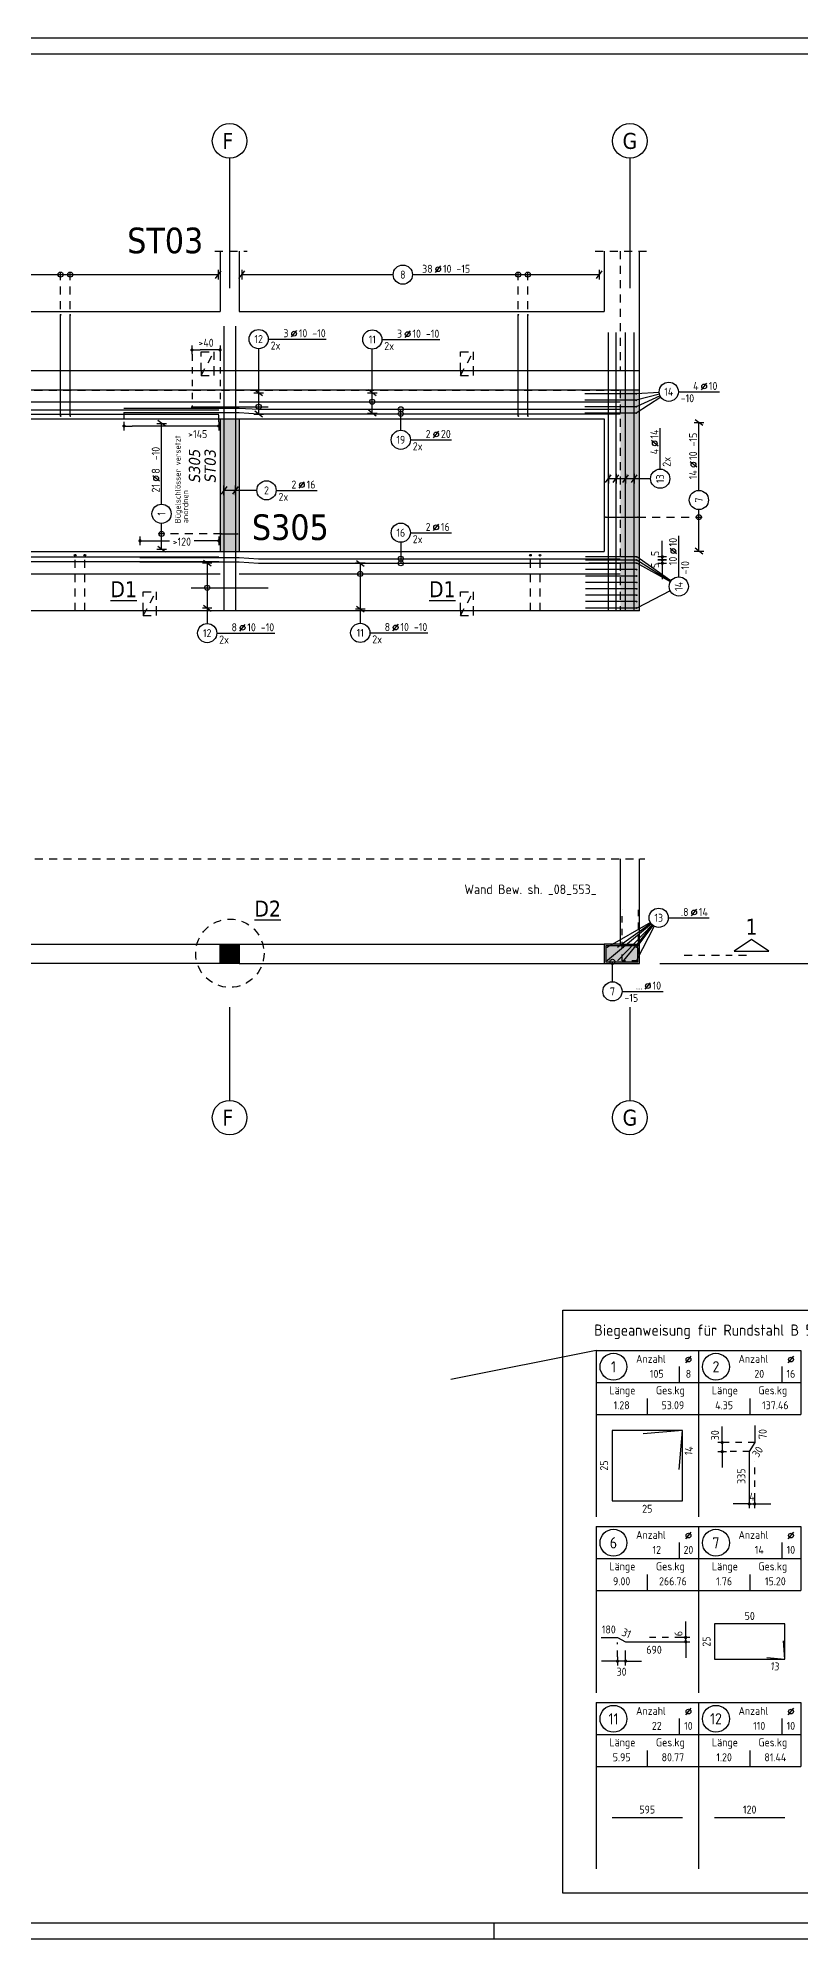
# Model space of a CAD drawing. Extents: x 29.9 to 129.4, y -19 to 13.7.
# Drawn here: x 73.28 to 85.2, y -19.01 to 10.69 of the extents above; entities that cross this region are included whole.
import ezdxf
from ezdxf.enums import TextEntityAlignment as Align

# ---------------------------------------------------------------- set-up
doc = ezdxf.new("R2010")
doc.units = 0
doc.header["$LTSCALE"] = 0.5
for name, pattern in [('AUSGEZOGEN', [1000.01, 1000, 0.01]), ('DOT', [0.175, 0.05, -0.125]), ('HIDDEN', [0.375, 0.25, -0.125]), ('HIDDEN2', [0.187, 0.125, -0.062]), ('HIDDEN4', [0.12, 0.02, -0.1]), ('PUNKT', [0.175, 0.05, -0.125]), ('STRICHPUNKT2', [0.55, 0.25, -0.125, 0.05, -0.125]), ('VERDECKT', [0.375, 0.25, -0.125])]:
    doc.linetypes.add(name, pattern=pattern)
for name, color, linetype in [('1.OG', 7, 'Continuous'), ('ACHSEN', 7, 'Continuous'), ('AFU', 7, 'Continuous'), ('BETON', 7, 'Continuous'), ('Brüstung 1.OG', 7, 'Continuous'), ('DETAIL', 7, 'Continuous'), ('grau_dunkel', 7, 'Continuous'), ('grau_mittel', 7, 'Continuous'), ('HILFE', 7, 'Continuous'), ('MASSE', 7, 'Continuous'), ('OBJEKT', 7, 'Continuous'), ('RAHMEN', 7, 'Continuous'), ('RND', 7, 'Continuous'), ('RND_BILD', 7, 'Continuous'), ('SCHNITTE', 7, 'Continuous'), ('SFP_Achsen', 7, 'Continuous'), ('TEXT', 7, 'Continuous'), ('VERDECKT', 7, 'Continuous'), ('WD', 7, 'Continuous')]:
    doc.layers.add(name, color=color, linetype=linetype)
doc.layers.add('NOPLOT', color=7, linetype='Continuous', plot=False)
doc.styles.add('helv', font='tahoma.ttf')
doc.styles.add('txt', font='isocp.shx')
doc.linetypes.add('AFU_50K', pattern='A,0.15,["/",Standard,S=0.2,R=0,X=-0.01,Y=-0.1],0.07,["/",Standard,S=0.2,R=0,X=-0.01,Y=-0.1],0.15', length=0.37)
doc.linetypes.add('AFU_50L', pattern='A,0.75,["/",Standard,S=0.2,R=0,X=-0.01,Y=-0.1],0.07,["/",Standard,S=0.2,R=0,X=-0.01,Y=-0.1],0.75', length=1.57)
doc.dimstyles.new('DOT_I', dxfattribs={"dimscale": 0.5, "dimtxt": 0.25, "dimasz": 0.25, "dimexe": 0.1, "dimexo": 0.3, "dimgap": 0.1, "dimtad": 1, "dimdec": 3, "dimzin": 3, "dimtxsty": 'txt', "dimblk": 'DOT', "dimblk1": 'DOT', "dimblk2": 'DOT', "dimsah": 1, "dimcen": 0.1, "dimse1": 1, "dimse2": 1, "dimazin": 0, "dimtfac": 1, "dimtdec": 4, "dimtix": 1, "dimtmove": 2, "dimatfit": 3, "dimfxl": 0, "dimtvp": 1, "dimtolj": 1, "dimtzin": 0, "dimarcsym": 0})

# ---------------------------------------------------------------- blocks, each defined once
blk = doc.blocks.new('lei_gre')
at = {"layer": 'RND', "color": 7, "linetype": 'Continuous'}
for p, q in [((-0.09, -0.12), (0.09, 0.12)), ((0, 0.15), (0, -0.15))]:
    blk.add_line(p, q, dxfattribs=at)
blk = doc.blocks.new('RND_LEI')
at = {"layer": 'RND', "color": 7, "linetype": 'Continuous'}
blk.add_line((1.022, 0.066), (1.19, 0.27), dxfattribs=at)
for centre, radius in [((0, 0), 0.3), ((1.106, 0.168), 0.075)]:
    blk.add_circle(centre, radius, dxfattribs=at)
at = {"layer": 'RND', "color": 7, "linetype": 'Continuous', "style": 'txt'}
blk.add_attdef('POSL', text='', height=0.25, dxfattribs=at).set_placement((0, 0), align=Align.MIDDLE)
blk.add_attdef('ANZ', text='', height=0.25, dxfattribs=at).set_placement((0.931, 0.057), align=Align.RIGHT)
for tag, p in [('DUM', (1.253, 0.057)), ('ABSTD', (1.674, 0.057)), ('POSTXT', (0.374, -0.327))]:
    blk.add_attdef(tag, p, '', height=0.25, dxfattribs=at)
blk = doc.blocks.new('SCHN-1')
at = {"layer": 'SCHNITTE', "color": 5, "linetype": 'Continuous'}
blk.add_lwpolyline([(0.54, 0.125), (0, 0.485), (-0.54, 0.125)], close=True, dxfattribs=at)
at = {"layer": 'SCHNITTE', "color": 6, "linetype": 'Continuous', "style": 'helv'}
blk.add_attdef('SCHN-1', text='', height=0.5, dxfattribs=at).set_placement((0, 0.635), align=Align.CENTER)
blk = doc.blocks.new('DOT')
at = {"layer": 'MASSE', "color": 7, "linetype": 'Continuous'}
for p, q in [((0, 0), (-1, 0)), ((0, 0.54), (0, -0.54))]:
    blk.add_line(p, q, dxfattribs=at)
at = {"layer": 'MASSE', "color": 7, "linetype": 'Continuous', "const_width": 0.2}
blk.add_lwpolyline([(-0.1, 0, 1), (0.1, 0, 1)], format="xyb", close=True, dxfattribs=at)
blk = doc.blocks.new('*D21')
at = {"layer": 'DEFPOINTS', "color": 0, "linetype": 'AUSGEZOGEN', "transparency": 16777216}
for p in [(75.688, 5.815), (75.688, 5.815), (76.126, 5.815)]:
    blk.add_point(p, dxfattribs=at)
at = {"layer": 'MASSE', "color": 0, "linetype": 'AUSGEZOGEN', "lineweight": -2, "transparency": 16777216}
blk.add_line((76.001, 5.815), (75.813, 5.815), dxfattribs=at)
at = {"layer": 'MASSE', "color": 0, "linetype": 'AUSGEZOGEN', "lineweight": -2, "transparency": 16777216, "xscale": 0.125, "yscale": 0.125, "zscale": 0.125, "rotation": 180}
blk.add_blockref('DOT', (75.688, 5.815), dxfattribs=at)
at = {"layer": 'MASSE', "color": 0, "linetype": 'AUSGEZOGEN', "lineweight": -2, "transparency": 16777216, "xscale": 0.125, "yscale": 0.125, "zscale": 0.125}
blk.add_blockref('DOT', (76.126, 5.815), dxfattribs=at)
at = {"layer": 'MASSE', "color": 0, "linetype": 'AUSGEZOGEN', "transparency": 16777216, "insert": (75.907, 5.928), "char_height": 0.125, "attachment_point": 5, "style": 'txt'}
blk.add_mtext('\\A1;>40', dxfattribs=at)
blk = doc.blocks.new('*D24')
at = {"layer": 'DEFPOINTS', "color": 0, "linetype": 'AUSGEZOGEN', "transparency": 16777216}
for p in [(83.032, 2.534), (83.032, 2.484), (83.032, 2.484)]:
    blk.add_point(p, dxfattribs=at)
at = {"layer": 'MASSE', "color": 0, "linetype": 'AUSGEZOGEN', "lineweight": -2, "transparency": 16777216}
for p, q in [((83.032, 2.659), (83.032, 2.784)), ((83.032, 2.534), (83.032, 2.484)), ((83.032, 2.359), (83.032, 2.234))]:
    blk.add_line(p, q, dxfattribs=at)
at = {"layer": 'MASSE', "color": 0, "linetype": 'AUSGEZOGEN', "lineweight": -2, "transparency": 16777216, "xscale": 0.125, "yscale": 0.125, "zscale": 0.125}
for p, rotation in [((83.032, 2.534), 270), ((83.032, 2.484), 90)]:
    blk.add_blockref('DOT', p, dxfattribs=dict(at, rotation=rotation))
at = {"layer": 'MASSE', "color": 0, "linetype": 'AUSGEZOGEN', "transparency": 16777216, "insert": (82.92, 2.449), "char_height": 0.125, "attachment_point": 5, "rotation": 90, "style": 'txt'}
blk.add_mtext('\\A1;5', dxfattribs=at)
blk = doc.blocks.new('*D25')
at = {"layer": 'DEFPOINTS', "color": 0, "linetype": 'AUSGEZOGEN', "transparency": 16777216}
for p in [(83.032, 2.584), (83.032, 2.584), (83.032, 2.534)]:
    blk.add_point(p, dxfattribs=at)
at = {"layer": 'MASSE', "color": 0, "linetype": 'AUSGEZOGEN', "lineweight": -2, "transparency": 16777216}
for p, q in [((83.032, 2.709), (83.032, 2.834)), ((83.032, 2.534), (83.032, 2.584)), ((83.032, 2.409), (83.032, 2.284))]:
    blk.add_line(p, q, dxfattribs=at)
at = {"layer": 'MASSE', "color": 0, "linetype": 'AUSGEZOGEN', "lineweight": -2, "transparency": 16777216, "xscale": 0.125, "yscale": 0.125, "zscale": 0.125}
for p, rotation in [((83.032, 2.584), 270), ((83.032, 2.534), 90)]:
    blk.add_blockref('DOT', p, dxfattribs=dict(at, rotation=rotation))
at = {"layer": 'MASSE', "color": 0, "linetype": 'AUSGEZOGEN', "transparency": 16777216, "insert": (82.92, 2.636), "char_height": 0.125, "attachment_point": 5, "rotation": 90, "style": 'txt'}
blk.add_mtext('\\A1;5', dxfattribs=at)
blk = doc.blocks.new('*D26')
at = {"layer": 'DEFPOINTS', "color": 0, "linetype": 'AUSGEZOGEN', "transparency": 16777216}
for p in [(74.626, 4.627), (74.626, 4.627), (76.107, 4.627)]:
    blk.add_point(p, dxfattribs=at)
at = {"layer": 'MASSE', "color": 0, "linetype": 'AUSGEZOGEN', "lineweight": -2, "transparency": 16777216}
blk.add_line((75.982, 4.627), (74.751, 4.627), dxfattribs=at)
at = {"layer": 'MASSE', "color": 0, "linetype": 'AUSGEZOGEN', "lineweight": -2, "transparency": 16777216, "xscale": 0.125, "yscale": 0.125, "zscale": 0.125, "rotation": 180}
blk.add_blockref('DOT', (74.626, 4.627), dxfattribs=at)
at = {"layer": 'MASSE', "color": 0, "linetype": 'AUSGEZOGEN', "lineweight": -2, "transparency": 16777216, "xscale": 0.125, "yscale": 0.125, "zscale": 0.125}
blk.add_blockref('DOT', (76.107, 4.627), dxfattribs=at)
at = {"layer": 'MASSE', "color": 0, "linetype": 'AUSGEZOGEN', "transparency": 16777216, "insert": (75.777, 4.501), "char_height": 0.125, "attachment_point": 5, "style": 'txt'}
blk.add_mtext('\\A1;>145', dxfattribs=at)
blk = doc.blocks.new('A1-57-0')
at = {"layer": 'RAHMEN'}
for p, q in [((137.9, 59.4), (0, 59.4)), ((0, 0), (137.9, 0))]:
    blk.add_line(p, q, dxfattribs=at)
at = {"layer": 'RAHMEN', "color": 5}
for p, q in [((137.4, 58.9), (2, 58.9)), ((2, 0.5), (137.4, 0.5))]:
    blk.add_line(p, q, dxfattribs=at)
at = {"layer": 'RAHMEN', "color": 7}
blk.add_line((80.9, 0), (80.9, 0.5), dxfattribs=at)
blk = doc.blocks.new('*D54')
at = {"layer": 'DEFPOINTS', "color": 0, "linetype": 'AUSGEZOGEN', "transparency": 16777216}
for p in [(83.397, -14.301), (83.397, -14.301), (83.397, -14.367)]:
    blk.add_point(p, dxfattribs=at)
at = {"layer": 'RND_BILD', "color": 0, "linetype": 'AUSGEZOGEN', "lineweight": -2, "transparency": 16777216}
for p, q in [((83.397, -14.176), (83.397, -14.051)), ((83.397, -14.367), (83.397, -14.301)), ((83.397, -14.492), (83.397, -14.617))]:
    blk.add_line(p, q, dxfattribs=at)
at = {"layer": 'RND_BILD', "color": 0, "linetype": 'AUSGEZOGEN', "lineweight": -2, "transparency": 16777216, "xscale": 0.125, "yscale": 0.125, "zscale": 0.125}
for p, rotation in [((83.397, -14.301), 270), ((83.397, -14.367), 90)]:
    blk.add_blockref('DOT', p, dxfattribs=dict(at, rotation=rotation))
at = {"layer": 'RND_BILD', "color": 0, "linetype": 'AUSGEZOGEN', "transparency": 16777216, "insert": (83.285, -14.24), "char_height": 0.125, "attachment_point": 5, "rotation": 90, "style": 'txt'}
blk.add_mtext('\\A1;6', dxfattribs=at)
blk = doc.blocks.new('*D55')
at = {"layer": 'DEFPOINTS', "color": 0, "linetype": 'AUSGEZOGEN', "transparency": 16777216}
for p in [(82.332, -14.67), (82.332, -14.67), (82.459, -14.67)]:
    blk.add_point(p, dxfattribs=at)
at = {"layer": 'MASSE', "color": 0, "linetype": 'AUSGEZOGEN', "lineweight": -2, "transparency": 16777216}
for p, q in [((82.207, -14.67), (82.082, -14.67)), ((82.459, -14.67), (82.332, -14.67)), ((82.584, -14.67), (82.709, -14.67))]:
    blk.add_line(p, q, dxfattribs=at)
at = {"layer": 'MASSE', "color": 0, "linetype": 'AUSGEZOGEN', "lineweight": -2, "transparency": 16777216, "xscale": 0.125, "yscale": 0.125, "zscale": 0.125}
blk.add_blockref('DOT', (82.332, -14.67), dxfattribs=at)
at = {"layer": 'MASSE', "color": 0, "linetype": 'AUSGEZOGEN', "lineweight": -2, "transparency": 16777216, "xscale": 0.125, "yscale": 0.125, "zscale": 0.125, "rotation": 180}
blk.add_blockref('DOT', (82.459, -14.67), dxfattribs=at)
at = {"layer": 'MASSE', "color": 0, "linetype": 'AUSGEZOGEN', "transparency": 16777216, "insert": (82.396, -14.835), "char_height": 0.125, "attachment_point": 5, "style": 'txt'}
blk.add_mtext('\\A1;30', dxfattribs=at)
blk = doc.blocks.new('*D58')
at = {"layer": 'DEFPOINTS', "color": 0, "linetype": 'AUSGEZOGEN', "transparency": 16777216}
for p in [(84.39, -12.214), (84.475, -12.214), (84.475, -12.214)]:
    blk.add_point(p, dxfattribs=at)
at = {"layer": 'RND_BILD', "color": 0, "linetype": 'AUSGEZOGEN', "lineweight": -2, "transparency": 16777216}
for p, q in [((84.265, -12.214), (84.14, -12.214)), ((84.39, -12.214), (84.475, -12.214)), ((84.6, -12.214), (84.725, -12.214))]:
    blk.add_line(p, q, dxfattribs=at)
at = {"layer": 'RND_BILD', "color": 0, "linetype": 'AUSGEZOGEN', "lineweight": -2, "transparency": 16777216, "xscale": 0.125, "yscale": 0.125, "zscale": 0.125}
blk.add_blockref('DOT', (84.39, -12.214), dxfattribs=at)
at = {"layer": 'RND_BILD', "color": 0, "linetype": 'AUSGEZOGEN', "lineweight": -2, "transparency": 16777216, "xscale": 0.125, "yscale": 0.125, "zscale": 0.125, "rotation": 180}
blk.add_blockref('DOT', (84.475, -12.214), dxfattribs=at)
at = {"layer": 'RND_BILD', "color": 0, "linetype": 'AUSGEZOGEN', "transparency": 16777216, "insert": (84.433, -12.102), "char_height": 0.125, "attachment_point": 5, "style": 'txt'}
blk.add_mtext('\\A1;4', dxfattribs=at)
blk = doc.blocks.new('*D59')
at = {"layer": 'DEFPOINTS', "color": 0, "linetype": 'AUSGEZOGEN', "transparency": 16777216}
for p in [(83.967, -11.254), (83.967, -11.397), (83.967, -11.397)]:
    blk.add_point(p, dxfattribs=at)
at = {"layer": 'MASSE', "color": 0, "linetype": 'AUSGEZOGEN', "lineweight": -2, "transparency": 16777216}
for p, q in [((83.967, -11.129), (83.967, -11.004)), ((83.967, -11.254), (83.967, -11.397)), ((83.967, -11.522), (83.967, -11.647))]:
    blk.add_line(p, q, dxfattribs=at)
at = {"layer": 'MASSE', "color": 0, "linetype": 'AUSGEZOGEN', "lineweight": -2, "transparency": 16777216, "xscale": 0.125, "yscale": 0.125, "zscale": 0.125}
for p, rotation in [((83.967, -11.254), 270), ((83.967, -11.397), 90)]:
    blk.add_blockref('DOT', p, dxfattribs=dict(at, rotation=rotation))
at = {"layer": 'MASSE', "color": 0, "linetype": 'AUSGEZOGEN', "transparency": 16777216, "insert": (83.854, -11.141), "char_height": 0.125, "attachment_point": 5, "rotation": 90, "style": 'txt'}
blk.add_mtext('\\A1;30', dxfattribs=at)
blk = doc.blocks.new('RND_LIS2')
at = {"layer": 'RND', "color": 3, "linetype": 'Continuous'}
for p, q in [((0, 0), (0, -5.2)), ((0, 0), (3.2, 0)), ((3.2, 0), (3.2, -2)), ((2.6, -0.503), (2.6, -1)), ((0, -1), (3.2, -1)), ((1.6, -1.503), (1.6, -2)), ((0, -2), (3.2, -2))]:
    blk.add_line(p, q, dxfattribs=at)
at = {"layer": 'RND', "color": 7, "linetype": 'Continuous'}
blk.add_line((2.805, -0.39), (2.973, -0.186), dxfattribs=at)
at = {"layer": 'RND', "color": 1, "linetype": 'Continuous'}
blk.add_circle((0.545, -0.513), 0.42, dxfattribs=at)
at = {"layer": 'RND', "color": 7, "linetype": 'Continuous'}
blk.add_circle((2.889, -0.288), 0.075, dxfattribs=at)
at = {"layer": 'RND', "color": 7, "linetype": 'Continuous', "style": 'txt'}
for s, p in [('Anzahl', (1.249, -0.391)), ('Länge', (0.42, -1.373)), ('Ges.kg', (1.872, -1.373))]:
    blk.add_text(s, height=0.25, dxfattribs=at).set_placement(p)
at = {"layer": 'RND', "color": 1, "linetype": 'Continuous', "style": 'txt'}
blk.add_attdef('POS1', text='', height=0.35, dxfattribs=at).set_placement((0.545, -0.513), align=Align.MIDDLE)
at = {"layer": 'RND', "color": 7, "linetype": 'Continuous', "style": 'txt'}
for tag, p in [('STK1', (1.897, -0.859)), ('DS1', (2.885, -0.859)), ('LANG1', (0.8, -1.841)), ('GEW', (2.4, -1.841))]:
    blk.add_attdef(tag, text='', height=0.25, dxfattribs=at).set_placement(p, align=Align.CENTER)
blk = doc.blocks.new('*D97')
at = {"layer": 'DEFPOINTS', "color": 0, "linetype": 'AUSGEZOGEN', "transparency": 16777216}
for p in [(74.876, 2.833), (74.876, 2.833), (76.107, 2.833)]:
    blk.add_point(p, dxfattribs=at)
at = {"layer": 'MASSE', "color": 0, "linetype": 'AUSGEZOGEN', "lineweight": -2, "transparency": 16777216}
for p, q in [((75.001, 2.833), (75.335, 2.833)), ((75.982, 2.833), (75.723, 2.833))]:
    blk.add_line(p, q, dxfattribs=at)
at = {"layer": 'MASSE', "color": 0, "linetype": 'AUSGEZOGEN', "lineweight": -2, "transparency": 16777216, "xscale": 0.125, "yscale": 0.125, "zscale": 0.125, "rotation": 180}
blk.add_blockref('DOT', (74.876, 2.833), dxfattribs=at)
at = {"layer": 'MASSE', "color": 0, "linetype": 'AUSGEZOGEN', "lineweight": -2, "transparency": 16777216, "xscale": 0.125, "yscale": 0.125, "zscale": 0.125}
blk.add_blockref('DOT', (76.107, 2.833), dxfattribs=at)
at = {"layer": 'MASSE', "color": 0, "linetype": 'AUSGEZOGEN', "transparency": 16777216, "insert": (75.529, 2.82), "char_height": 0.125, "attachment_point": 5, "style": 'txt'}
blk.add_mtext('\\A1;>120', dxfattribs=at)

msp = doc.modelspace()

# ---------------------------------------------------------------- hatches: boundary and pattern name
at = {"layer": 'grau_dunkel'}
h = msp.add_hatch(color=21, dxfattribs=at)
h.paths.add_polyline_path([(76.1257, 2.6682), (76.4257, 2.6682), (76.4257, 4.7382), (76.1257, 4.7382)])
h.paths.add_polyline_path([(68.6257, 2.6682), (68.9257, 2.6682), (68.9257, 4.7382), (68.6257, 4.7382)])
h.paths.add_polyline_path([(61.4257, 4.7382), (61.1257, 4.7382), (61.1257, 2.6682), (61.4257, 2.6682)])
h.paths.add_polyline_path([(53.9257, 4.7382), (53.6257, 4.7382), (53.6257, 2.6682), (53.9257, 2.6682)])
h.paths.add_polyline_path([(47.6757, 4.7382), (47.3757, 4.7382), (47.3757, 2.6682), (47.6757, 2.6682)])
at = {"layer": 'grau_mittel'}
for points in [[(82.6757, 5.1882), (82.3757, 5.1882), (82.3757, 1.7382), (82.6757, 1.7382)], [(76.4257, -3.4699), (76.1257, -3.4699), (76.1257, -3.7699), (76.4257, -3.7699)], [(82.6757, -3.7699), (82.6757, -3.4699), (82.3757, -3.4699), (82.3757, -3.4699), (82.1257, -3.4699), (82.1257, -3.7699)]]:
    msp.add_hatch(color=61, dxfattribs=at).paths.add_polyline_path(points)

# ---------------------------------------------------------------- linework, layer by layer
at = {"layer": '1.OG', "color": 7, "linetype": 'PUNKT', "lineweight": -2}
for p, q in [((82.3757, -2.135), (82.3757, -3.4699)), ((82.6757, -3.7699), (82.6757, -2.135)), ((82.1257, -3.4699), (82.1257, -3.7699)), ((82.3757, -3.4699), (82.1257, -3.4699)), ((82.1257, -3.7699), (82.6757, -3.7699))]:
    msp.add_line(p, q, dxfattribs=at)
msp.add_lwpolyline([(76.1257, -3.4699), (76.4257, -3.4699), (76.4257, -3.7699), (76.1257, -3.7699)], close=True, dxfattribs=at)
at = {"layer": 'ACHSEN', "color": 140, "linetype": 'AUSGEZOGEN'}
for p, q in [((76.2757, 8.8107), (76.2757, 6.7833)), ((82.5257, 8.8107), (82.5257, 6.7833)), ((82.9926, -3.7699), (85.4257, -3.7699)), ((76.2757, -4.4526), (76.2757, -5.9084)), ((82.5257, -4.4526), (82.5257, -5.9084))]:
    msp.add_line(p, q, dxfattribs=at)
at = {"layer": 'AFU', "color": 8, "linetype": 'AFU_50L'}
for p, q in [((82.6757, 5.4882), (43.7007, 5.4882)), ((82.6757, 5.1882), (43.7007, 5.1882)), ((82.6757, 1.7382), (43.7007, 1.7382))]:
    msp.add_line(p, q, dxfattribs=at)
at = {"layer": 'AFU', "color": 8, "linetype": 'AFU_50K'}
for p, q in [((76.1257, 4.7382), (76.4257, 4.7382)), ((76.1257, 2.6682), (76.4257, 2.6682))]:
    msp.add_line(p, q, dxfattribs=at)
at = {"layer": 'BETON', "color": 6, "linetype": 'AUSGEZOGEN'}
for p, q in [((76.1257, 7.3565), (76.1257, 6.4182)), ((76.4257, 7.3565), (76.4257, 6.4182)), ((82.1257, 7.3565), (82.1257, 6.4182)), ((82.6757, 1.7382), (82.6757, 7.3565)), ((68.9257, 6.4182), (76.1257, 6.4182)), ((76.4257, 6.4182), (82.1257, 6.4182)), ((68.9257, 4.7382), (76.1257, 4.7382)), ((76.1257, 4.7382), (76.1257, 2.6682)), ((76.4257, 4.7382), (82.1257, 4.7382)), ((76.4257, 4.7382), (76.4257, 2.6682)), ((82.1257, 4.7382), (82.1257, 2.6682)), ((68.9257, 2.6682), (76.1257, 2.6682)), ((76.4257, 2.6682), (82.1257, 2.6682))]:
    msp.add_line(p, q, dxfattribs=at)
at = {"layer": 'BETON', "color": 6, "linetype": 'AUSGEZOGEN', "lineweight": -2}
for p, q in [((82.3757, -2.135), (82.3757, -3.4699)), ((82.6757, -3.7699), (82.6757, -2.135)), ((82.3757, -3.4699), (82.1257, -3.4699)), ((82.1257, -3.4699), (82.1257, -3.7699)), ((82.1257, -3.7699), (82.6757, -3.7699))]:
    msp.add_line(p, q, dxfattribs=at)
msp.add_lwpolyline([(76.1257, -3.4699), (76.4257, -3.4699), (76.4257, -3.7699), (76.1257, -3.7699)], close=True, dxfattribs=at)
at = {"layer": 'Brüstung 1.OG', "color": 102, "linetype": 'DOT'}
for p, q in [((68.9257, -3.4699), (76.1257, -3.4699)), ((76.4257, -3.4699), (82.1257, -3.4699)), ((76.1257, -3.7699), (68.9257, -3.7699)), ((76.4257, -3.7699), (82.1257, -3.7699))]:
    msp.add_line(p, q, dxfattribs=at)
at = {"layer": 'DETAIL', "color": 102, "linetype": 'VERDECKT'}
msp.add_circle((76.2791, -3.6107), 0.5334, dxfattribs=at)
at = {"layer": 'HILFE', "color": 102, "linetype": 'HIDDEN'}
for p, q in [((76.0469, 7.3565), (76.5469, 7.3565)), ((81.9851, 7.3565), (82.7969, 7.3565)), ((43.5331, -2.135), (82.7595, -2.135))]:
    msp.add_line(p, q, dxfattribs=at)
at = {"layer": 'MASSE', "color": 7, "linetype": 'HIDDEN4'}
for p, q in [((75.6882, 5.7479), (75.6882, 4.9288)), ((76.1257, 5.7479), (76.1257, 5.0057)), ((74.6257, 4.8378), (74.6257, 4.6948)), ((76.1073, 4.6948), (76.1073, 4.8118))]:
    msp.add_line(p, q, dxfattribs=at)
at = {"layer": 'NOPLOT', "color": 191, "linetype": 'AUSGEZOGEN'}
for p, q in [((82.3757, -3.4699), (82.6757, -3.4699)), ((81.9973, -9.8142), (79.7295, -10.2677))]:
    msp.add_line(p, q, dxfattribs=at)
at = {"layer": 'OBJEKT', "color": 7, "linetype": 'AUSGEZOGEN'}
for p, q in [((68.9257, -3.4699), (76.1257, -3.4699)), ((76.4257, -3.4699), (82.1257, -3.4699)), ((76.1257, -3.7699), (68.9257, -3.7699)), ((76.4257, -3.7699), (82.1257, -3.7699))]:
    msp.add_line(p, q, dxfattribs=at)
at = {"layer": 'RND', "color": 7, "linetype": 'AUSGEZOGEN'}
for p, q in [((71.9509, 6.9925), (76.0979, 6.9925)), ((76.4653, 6.9925), (78.8303, 6.9925)), ((79.1303, 6.9925), (82.0484, 6.9925)), ((76.879, 5.9853), (77.7852, 5.9853)), ((78.6532, 5.9788), (79.5595, 5.9788)), ((76.729, 5.1437), (76.729, 5.8353)), ((78.5032, 5.1449), (78.5032, 5.8288)), ((76.729, 4.8125), (76.729, 5.1437)), ((78.5032, 4.8278), (78.5032, 5.1449)), ((83.2829, 5.162), (83.9229, 5.162)), ((75.2124, 3.4059), (75.2124, 4.668)), ((82.9985, 3.9539), (82.9985, 4.5939)), ((83.6038, 3.6208), (83.6038, 4.6801)), ((79.0987, 4.4119), (79.7387, 4.4119)), ((77.0013, 3.6218), (77.6413, 3.6218)), ((83.6038, 2.6715), (83.6038, 3.3208)), ((75.2124, 2.7021), (75.2124, 3.1059)), ((79.0982, 2.96), (79.7382, 2.96)), ((83.2891, 2.2706), (83.2891, 2.9106)), ((75.925, 2.4856), (75.925, 1.7813)), ((78.3155, 2.4827), (78.3155, 1.7667)), ((75.925, 1.7813), (75.925, 1.5414)), ((78.3155, 1.7667), (78.3155, 1.5454)), ((76.075, 1.3914), (76.9813, 1.3914)), ((78.4655, 1.3954), (79.3717, 1.3954)), ((83.1261, -3.0561), (83.7661, -3.0561)), ((82.4039, -4.2061), (83.0439, -4.2061))]:
    msp.add_line(p, q, dxfattribs=at)
at = {"layer": 'RND', "color": 102, "linetype": 'VERDECKT'}
for p, q in [((73.6364, 6.0045), (73.6364, 7.0425)), ((73.7864, 6.0045), (73.7864, 7.0425)), ((80.7833, 6.0045), (80.7833, 7.0425)), ((80.9333, 6.0045), (80.9333, 7.0425)), ((82.6494, 3.2031), (83.6538, 3.2031)), ((76.1507, 2.9408), (75.1624, 2.9408))]:
    msp.add_line(p, q, dxfattribs=at)
at = {"layer": 'RND', "color": 102, "linetype": 'AUSGEZOGEN'}
for p, q in [((82.9832, 5.1522), (82.6241, 5.1289)), ((82.9878, 5.124), (82.6241, 5.0289)), ((82.9965, 5.0995), (82.6241, 4.9289)), ((83.0074, 5.0798), (82.6241, 4.8289)), ((78.9487, 4.5619), (78.9487, 4.8878)), ((76.7013, 3.6218), (76.1857, 3.6218)), ((82.8485, 3.8039), (82.1906, 3.8039)), ((78.9482, 2.81), (78.9482, 2.4834)), ((83.1665, 2.207), (82.6324, 2.5835)), ((83.1621, 2.2004), (82.6324, 2.5335)), ((83.1578, 2.1931), (82.6324, 2.4835)), ((83.1557, 2.0521), (82.6324, 1.7835)), ((82.8461, -3.1308), (82.1739, -3.5172)), ((82.8608, -3.1519), (82.1739, -3.7226)), ((82.8546, -3.144), (82.3385, -3.5172)), ((82.8724, -3.1645), (82.3385, -3.7226)), ((82.8612, -3.1525), (82.4261, -3.5172)), ((82.8807, -3.1718), (82.4261, -3.7226)), ((82.8858, -3.1758), (82.6281, -3.5172)), ((82.9067, -3.1891), (82.6281, -3.7226)), ((82.2539, -4.0561), (82.2539, -3.7449))]:
    msp.add_line(p, q, dxfattribs=at)
at = {"layer": 'RND', "color": 7, "linetype": 'AUSGEZOGEN'}
for points, const_width in [([(73.6294, 6.3638, 1), (73.6434, 6.3638, 1)], 0.014), ([(73.7794, 6.3638, 1), (73.7934, 6.3638, 1)], 0.014), ([(80.7763, 6.3638, 1), (80.7903, 6.3638, 1)], 0.014), ([(80.9263, 6.3638, 1), (80.9403, 6.3638, 1)], 0.014), ([(82.6311, 5.1289, -1), (82.6171, 5.1289, -1)], 0.014), ([(73.6294, 4.7838, 1), (73.6434, 4.7838, 1)], 0.014), ([(73.7794, 4.7838, 1), (73.7934, 4.7838, 1)], 0.014), ([(80.7763, 4.7838, 1), (80.7903, 4.7838, 1)], 0.014), ([(80.9263, 4.7838, 1), (80.9403, 4.7838, 1)], 0.014), ([(82.6311, 5.0289, -1), (82.6171, 5.0289, -1)], 0.014), ([(82.6311, 4.9289, -1), (82.6171, 4.9289, -1)], 0.014), ([(82.6311, 4.8289, -1), (82.6171, 4.8289, -1)], 0.014), ([(82.1424, 3.2031, 1), (82.1564, 3.2031, 1)], 0.014), ([(82.6424, 3.2031, 1), (82.6564, 3.2031, 1)], 0.014), ([(76.1444, 2.9408, 1), (76.1569, 2.9408, 1)], 0.0125), ([(76.3944, 2.9408, 1), (76.4069, 2.9408, 1)], 0.0125), ([(82.6394, 2.5835, -1), (82.6254, 2.5835, -1)], 0.014), ([(82.6394, 2.5335, -1), (82.6254, 2.5335, -1)], 0.014), ([(82.6394, 2.4835, -1), (82.6254, 2.4835, -1)], 0.014), ([(82.6394, 2.3835, -1), (82.6254, 2.3835, -1)], 0.014), ([(82.6394, 2.2835, -1), (82.6254, 2.2835, -1)], 0.014), ([(82.6394, 2.1835, -1), (82.6254, 2.1835, -1)], 0.014), ([(82.6394, 2.0835, -1), (82.6254, 2.0835, -1)], 0.014), ([(82.6394, 1.9835, -1), (82.6254, 1.9835, -1)], 0.014), ([(82.6394, 1.8835, -1), (82.6254, 1.8835, -1)], 0.014), ([(82.6394, 1.7835, -1), (82.6254, 1.7835, -1)], 0.014), ([(76.1745, -3.5209, 1), (76.1885, -3.5209, 1)], 0.014), ([(76.3629, -3.5209, 1), (76.3769, -3.5209, 1)], 0.014), ([(82.1689, -3.5172, 1), (82.1789, -3.5172, 1)], 0.01), ([(82.3335, -3.5172, 1), (82.3435, -3.5172, 1)], 0.01), ([(82.4211, -3.5172, 1), (82.4311, -3.5172, 1)], 0.01), ([(82.6231, -3.5172, 1), (82.6331, -3.5172, 1)], 0.01), ([(76.1745, -3.7189, 1), (76.1885, -3.7189, 1)], 0.014), ([(76.3629, -3.7189, 1), (76.3769, -3.7189, 1)], 0.014), ([(82.1689, -3.7226, -1), (82.1789, -3.7226, -1)], 0.01), ([(82.3335, -3.7226, -1), (82.3435, -3.7226, -1)], 0.01), ([(82.4211, -3.7226, -1), (82.4311, -3.7226, -1)], 0.01), ([(82.6231, -3.7226, -1), (82.6331, -3.7226, -1)], 0.01)]:
    msp.add_lwpolyline(points, format="xyb", close=True, dxfattribs=dict(at, const_width=const_width))
at = {"layer": 'RND', "color": 1, "linetype": 'AUSGEZOGEN'}
for points in [[(73.6364, 4.7838), (73.6364, 6.3638)], [(73.7864, 4.7838), (73.7864, 6.3638)], [(80.7833, 4.7838), (80.7833, 6.3638)], [(80.9333, 4.7838), (80.9333, 6.3638)], [(76.1857, 6.1882), (76.1857, 1.7382)], [(76.3657, 6.1882), (76.3657, 1.7382)], [(82.1906, 1.7382), (82.1906, 6.0882)], [(82.31, 1.7382), (82.31, 6.0882)], [(82.4582, 1.7382), (82.4582, 6.0882)], [(82.594, 1.7382), (82.594, 6.0882)], [(82.6241, 5.1289), (81.8241, 5.1289)], [(67.1073, 4.9018), (68.9073, 4.9018), (69.2073, 4.8818), (76.1073, 4.8818)], [(67.1073, 4.8318), (68.9073, 4.8318), (69.2073, 4.8118), (76.1073, 4.8118)], [(68.9257, 5.0057), (76.1257, 5.0057)], [(74.6257, 4.9078), (76.4257, 4.9078), (76.7257, 4.8878), (82.3757, 4.8878)], [(74.6257, 4.8378), (76.4257, 4.8378), (76.7257, 4.8178), (82.3757, 4.8178)], [(75.6757, 4.9288), (76.8757, 4.9288)], [(76.4257, 5.0057), (82.3757, 5.0057)], [(82.6241, 5.0289), (81.8241, 5.0289)], [(82.6241, 4.9289), (81.8241, 4.9289)], [(82.6241, 4.8289), (81.8241, 4.8289)], [(82.1494, 3.2031), (82.6494, 3.2031)], [(76.1507, 2.9408), (76.4007, 2.9408)], [(67.3573, 2.6012), (68.9073, 2.6012), (69.2073, 2.5812), (76.1073, 2.5812)], [(67.3573, 2.5312), (68.9073, 2.5312), (69.2073, 2.5112), (76.1073, 2.5112)], [(74.8757, 2.5734), (76.4257, 2.5734), (76.7257, 2.5534), (82.3757, 2.5534)], [(74.8757, 2.5034), (76.4257, 2.5034), (76.7257, 2.4834), (82.3757, 2.4834)], [(82.6324, 2.5835), (81.8324, 2.5835)], [(82.6324, 2.5335), (81.8324, 2.5335)], [(82.6324, 2.3835), (81.8324, 2.3835)], [(82.6324, 2.4835), (81.8824, 2.4835)], [(68.9257, 2.316), (76.1257, 2.316)], [(75.6757, 2.0998), (76.8757, 2.0998)], [(76.4257, 2.316), (82.3757, 2.316)], [(82.6324, 2.2835), (81.8324, 2.2835)], [(82.6324, 2.1835), (81.8324, 2.1835)], [(82.6324, 2.0835), (81.8324, 2.0835)], [(82.6324, 1.9835), (81.8324, 1.9835)], [(82.6324, 1.8835), (81.8324, 1.8835)], [(82.6324, 1.7835), (81.8324, 1.7835)]]:
    msp.add_lwpolyline(points, dxfattribs=at)
at = {"layer": 'RND', "color": 1, "linetype": 'HIDDEN'}
for points in [[(73.8636, 1.7382), (73.8636, 2.6082)], [(74.0136, 1.7382), (74.0136, 2.6082)], [(80.9723, 1.7382), (80.9723, 2.6082)], [(81.1223, 1.7382), (81.1223, 2.6082)]]:
    msp.add_lwpolyline(points, dxfattribs=at)
at = {"layer": 'RND', "color": 1, "linetype": 'HIDDEN2'}
msp.add_lwpolyline([(82.6554, -2.9299), (82.6554, -3.7299), (82.4054, -3.7299), (82.4054, -2.9299)], dxfattribs=at)
at = {"layer": 'RND', "color": 1, "linetype": 'AUSGEZOGEN', "lineweight": -2}
msp.add_lwpolyline([(76.1707, -3.4949), (76.3807, -3.4949, -0.4142136), (76.4007, -3.5149), (76.4007, -3.7249, -0.4142136), (76.3807, -3.7449), (76.1707, -3.7449, -0.4142136), (76.1507, -3.7249), (76.1507, -3.5149, -0.4142136)], format="xyb", close=True, dxfattribs=at)
at = {"layer": 'RND', "color": 1, "linetype": 'AUSGEZOGEN'}
msp.add_lwpolyline([(82.1507, -3.7449), (82.6507, -3.7449), (82.6507, -3.4949), (82.1507, -3.4949)], close=True, dxfattribs=at)
at = {"layer": 'RND', "color": 7, "linetype": 'AUSGEZOGEN'}
for centre, radius in [((73.6364, 6.9925), 0.04), ((73.7864, 6.9925), 0.04), ((80.7833, 6.9925), 0.04), ((80.9333, 6.9925), 0.04), ((76.729, 4.9288), 0.04), ((78.5032, 5.0057), 0.04), ((78.9487, 4.8878), 0.04), ((78.9487, 4.8178), 0.04), ((75.2124, 2.9408), 0.04), ((83.6038, 3.2031), 0.04), ((73.8636, 2.6082), 0.014), ((74.0136, 2.6082), 0.014), ((78.9482, 2.5534), 0.04), ((78.9482, 2.4834), 0.04), ((80.9723, 2.6082), 0.014), ((81.1223, 2.6082), 0.014), ((75.925, 2.0998), 0.04), ((78.3155, 2.316), 0.04), ((82.2539, -3.7449), 0.04)]:
    msp.add_circle(centre, radius, dxfattribs=at)
at = {"layer": 'RND_BILD', "color": 7, "linetype": 'HIDDEN4'}
for p, q in [((84.4747, -11.2538), (84.0343, -11.2538)), ((84.3905, -11.3965), (84.0343, -11.3965)), ((84.4747, -12.1467), (84.4747, -11.5433)), ((82.3323, -14.6029), (82.3323, -14.3773)), ((82.4595, -14.6029), (82.4595, -14.4282)), ((83.3298, -14.3005), (82.7366, -14.3005))]:
    msp.add_line(p, q, dxfattribs=at)
at = {"layer": 'RND_BILD', "color": 1, "linetype": 'AUSGEZOGEN'}
for points in [[(83.2936, -11.6779), (83.3473, -11.0642), (82.2473, -11.0642), (82.2473, -12.1642), (83.3473, -12.1642), (83.3473, -11.0642), (82.7337, -11.1179)], [(84.4747, -10.9903), (84.4747, -11.2538), (84.3905, -11.3965), (84.3905, -12.1642)], [(84.6624, -14.6143), (84.9473, -14.6392), (84.9473, -14.0892), (83.8473, -14.0892), (83.8473, -14.6392), (84.9473, -14.6392), (84.9224, -14.3543)], [(82.0777, -14.3005), (82.3323, -14.3005), (82.4595, -14.3674), (83.3473, -14.3674)], [(82.2473, -17.1142), (83.3473, -17.1142)], [(83.8473, -17.1142), (84.9473, -17.1142)]]:
    msp.add_lwpolyline(points, dxfattribs=at)
at = {"layer": 'SCHNITTE', "color": 5, "linetype": 'STRICHPUNKT2'}
msp.add_line((83.3727, -3.6399), (84.4254, -3.6399), dxfattribs=at)
at = {"layer": 'SFP_Achsen', "color": 7, "linetype": 'AUSGEZOGEN'}
for centre in [(76.2757, 9.0812), (82.5257, 9.0812), (76.2757, -6.1789), (82.5257, -6.1789)]:
    msp.add_circle(centre, 0.2705, dxfattribs=at)
at = {"layer": 'TEXT', "color": 1, "linetype": 'AUSGEZOGEN'}
msp.add_lwpolyline([(81.4789, -9.1842), (98.7834, -9.1842), (98.7834, -18.2958), (81.4789, -18.2958)], close=True, dxfattribs=at)
at = {"layer": 'VERDECKT', "color": 7, "linetype": 'HIDDEN'}
for p, q in [((82.3757, 7.3565), (82.3757, 5.4882)), ((82.3757, 5.4882), (43.9757, 5.4882)), ((43.9757, 5.1882), (82.3757, 5.1882)), ((82.3757, 5.1882), (82.3757, 1.7382))]:
    msp.add_line(p, q, dxfattribs=at)
at = {"layer": 'WD', "color": 7, "linetype": 'HIDDEN'}
for p, q in [((75.8307, 5.4882), (75.8307, 5.7882)), ((75.8307, 5.7882), (76.0307, 5.7882)), ((75.8307, 5.4182), (76.0307, 5.7882)), ((76.0307, 5.7882), (76.0307, 5.4882)), ((79.8807, 5.4882), (79.8807, 5.7882)), ((79.8807, 5.7882), (80.0807, 5.7882)), ((79.8807, 5.4182), (80.0807, 5.7882)), ((80.0807, 5.7882), (80.0807, 5.4882)), ((75.8307, 5.4882), (75.8307, 5.4182)), ((75.8307, 5.4182), (76.0307, 5.4182)), ((76.0307, 5.4882), (76.0307, 5.4182)), ((79.8807, 5.4882), (79.8807, 5.4182)), ((79.8807, 5.4182), (80.0807, 5.4182)), ((80.0807, 5.4882), (80.0807, 5.4182)), ((74.9257, 1.7382), (74.9257, 2.0382)), ((74.9257, 2.0382), (75.1257, 2.0382)), ((74.9257, 1.6682), (75.1257, 2.0382)), ((75.1257, 2.0382), (75.1257, 1.7382)), ((79.8807, 1.7382), (79.8807, 2.0382)), ((79.8807, 2.0382), (80.0807, 2.0382)), ((79.8807, 1.6682), (80.0807, 2.0382)), ((80.0807, 2.0382), (80.0807, 1.7382)), ((74.9257, 1.7382), (74.9257, 1.6682)), ((74.9257, 1.6682), (75.1257, 1.6682)), ((75.1257, 1.7382), (75.1257, 1.6682)), ((79.8807, 1.7382), (79.8807, 1.6682)), ((79.8807, 1.6682), (80.0807, 1.6682)), ((80.0807, 1.7382), (80.0807, 1.6682))]:
    msp.add_line(p, q, dxfattribs=at)

# ---------------------------------------------------------------- block references
at = {"layer": 'RAHMEN', "color": 7, "linetype": 'AUSGEZOGEN', "xscale": 0.5, "yscale": 0.5, "zscale": 0.5}
msp.add_blockref('A1-57-0', (39.9553, -19.0109), dxfattribs=at)
at = {"layer": 'RND', "color": 7, "linetype": 'AUSGEZOGEN', "xscale": 0.5, "yscale": 0.5, "zscale": 0.5}
for p, values in [((78.9803, 6.9925), {'POSL': '8', 'DUM': '10', 'ANZ': '38', 'ABSTD': '-15'}), ((76.729, 5.9853), {'POSL': '12', 'DUM': '10', 'ANZ': '3', 'ABSTD': '-10', 'POSTXT': '2x'}), ((78.5032, 5.9788), {'POSL': '11', 'DUM': '10', 'ANZ': '3', 'ABSTD': '-10', 'POSTXT': '2x'}), ((83.1329, 5.162), {'POSL': '14', 'DUM': '10', 'ANZ': '4', 'POSTXT': '-10'}), ((78.9487, 4.4119), {'POSL': '19', 'DUM': '20', 'ANZ': '2', 'POSTXT': '2x'}), ((76.8513, 3.6218), {'POSL': '2', 'DUM': '16', 'ANZ': '2', 'POSTXT': '2x'}), ((78.9482, 2.96), {'POSL': '16', 'DUM': '16', 'ANZ': '2', 'POSTXT': '2x'}), ((75.925, 1.3914), {'POSL': '12', 'DUM': '10', 'ANZ': '8', 'ABSTD': '-10', 'POSTXT': '2x'}), ((78.3155, 1.3954), {'POSL': '11', 'DUM': '10', 'ANZ': '8', 'ABSTD': '-10', 'POSTXT': '2x'}), ((82.9761, -3.0561), {'POSL': '13', 'DUM': '14', 'ANZ': '.8'}), ((82.2539, -4.2061), {'POSL': '7', 'DUM': '10', 'ANZ': '...', 'POSTXT': '-15'})]:
    msp.add_blockref('RND_LEI', p, dxfattribs=at).add_auto_attribs(values)
for p in [(76.0979, 6.9925), (76.4653, 6.9925), (82.0484, 6.9925), (82.1906, 3.8039), (82.31, 3.8039), (82.4582, 3.8039), (82.594, 3.8039)]:
    msp.add_blockref('lei_gre', p, dxfattribs=at)
for p, rotation in [((76.729, 5.1437), 90), ((78.5032, 5.1449), 90), ((76.729, 4.8125), 90), ((78.5032, 4.8278), 90), ((75.2124, 4.668), 90), ((83.6038, 4.6801), 90), ((75.2124, 2.7021), 90), ((83.6038, 2.6715), 90), ((75.925, 2.4856), 270), ((78.3155, 2.4827), 270), ((75.925, 1.7813), 270), ((78.3155, 1.7667), 270)]:
    msp.add_blockref('lei_gre', p, dxfattribs=dict(at, rotation=rotation))
at = {"layer": 'RND', "color": 7, "linetype": 'AUSGEZOGEN', "xscale": 0.5, "yscale": 0.5, "zscale": 0.5, "rotation": 90}
for p, values in [((82.9985, 3.8039), {'POSL': '13', 'DUM': '14', 'ANZ': '4', 'POSTXT': '2x'}), ((83.6038, 3.4708), {'POSL': '7', 'DUM': '10', 'ANZ': '14', 'ABSTD': '-15'}), ((75.2124, 3.2559), {'POSL': '1', 'DUM': '8', 'ANZ': '21', 'ABSTD': '-10'}), ((83.2891, 2.1206), {'POSL': '14', 'DUM': '10', 'ANZ': '10', 'POSTXT': '-10'})]:
    msp.add_blockref('RND_LEI', p, dxfattribs=at).add_auto_attribs(values)
at = {"layer": 'RND', "color": 102, "linetype": 'AUSGEZOGEN', "xscale": 0.5, "yscale": 0.5, "zscale": 0.5, "rotation": 180}
for p in [(76.1857, 3.6218), (76.3657, 3.6218)]:
    msp.add_blockref('lei_gre', p, dxfattribs=at)
at = {"layer": 'RND_BILD', "color": 6, "linetype": 'AUSGEZOGEN', "xscale": 0.5, "yscale": 0.5, "zscale": 0.5}
msp.add_blockref('RND_LIS2', (81.9973, -9.8142), dxfattribs=at).add_auto_attribs({'POS1': '1', 'STK1': '105', 'DS1': '8', 'LANG1': '1.28', 'GEW': '53.09'})
at = {"layer": 'RND_BILD', "color": 7, "linetype": 'AUSGEZOGEN', "xscale": 0.5, "yscale": 0.5, "zscale": 0.5}
for p, values in [((83.5973, -9.8142), {'POS1': '2', 'STK1': '20', 'DS1': '16', 'LANG1': '4.35', 'GEW': '137.46'}), ((81.9973, -12.5642), {'POS1': '6', 'STK1': '12', 'DS1': '20', 'LANG1': '9.00', 'GEW': '266.76'}), ((83.5973, -12.5642), {'POS1': '7', 'STK1': '14', 'DS1': '10', 'LANG1': '1.76', 'GEW': '15.20'}), ((81.9973, -15.3142), {'POS1': '11', 'STK1': '22', 'DS1': '10', 'LANG1': '5.95', 'GEW': '80.77'}), ((83.5973, -15.3142), {'POS1': '12', 'STK1': '110', 'DS1': '10', 'LANG1': '1.20', 'GEW': '81.44'})]:
    msp.add_blockref('RND_LIS2', p, dxfattribs=at).add_auto_attribs(values)
at = {"layer": 'SCHNITTE', "color": 5, "linetype": 'STRICHPUNKT2', "xscale": 0.5, "yscale": 0.5, "zscale": 0.5}
msp.add_blockref('SCHN-1', (84.4254, -3.6399), dxfattribs=at).add_auto_attribs({'SCHN-1': '1'})

# ---------------------------------------------------------------- texts
at = {"layer": 'NOPLOT', "color": 191, "linetype": 'AUSGEZOGEN', "style": 'helv'}
for s, p in [('ST03', (74.6752, 7.3268)), ('S305', (76.6237, 2.8469))]:
    msp.add_text(s, height=0.4, dxfattribs=at).set_placement(p)
at = {"layer": 'RND_BILD', "color": 7, "linetype": 'AUSGEZOGEN', "style": 'txt'}
for s, rotation, p in [('70', 90, (84.5997, -11.1221)), ('25', 90, (82.1223, -11.6142)), ('14', 84.99986, (83.445, -11.3819)), ('30', 57.38607, (84.5197, -11.398)), ('335', 90, (84.2655, -11.7804)), ('31', 337.16062, (82.4734, -14.2332)), ('25', 90, (83.7223, -14.3642)), ('13', 354.99986, (84.794, -14.7513))]:
    msp.add_text(s, height=0.125, rotation=rotation, dxfattribs=at).set_placement(p, align=Align.MIDDLE)
for s, p in [('25', (82.7973, -12.2892)), ('50', (84.3973, -13.9642)), ('180', (82.1965, -14.1755)), ('690', (82.9034, -14.4924)), ('595', (82.7973, -16.9892)), ('120', (84.3973, -16.9892))]:
    msp.add_text(s, height=0.125, dxfattribs=at).set_placement(p, align=Align.MIDDLE)
at = {"layer": 'SFP_Achsen', "color": 6, "linetype": 'AUSGEZOGEN', "style": 'helv'}
for s, p in [('G', (82.4116, 8.9568)), ('F', (76.1616, 8.9568)), ('F', (76.1616, -6.3033)), ('G', (82.4116, -6.3033))]:
    msp.add_text(s, height=0.25, dxfattribs=at).set_placement(p)
at = {"layer": 'TEXT', "color": 102, "linetype": 'AUSGEZOGEN', "style": 'txt'}
for s, p in [('Bügelschlösser versetzt', (75.5098, 3.1079)), ('anordnen', (75.6286, 3.1079))]:
    msp.add_text(s, height=0.09, rotation=90, dxfattribs=at).set_placement(p)
at = {"layer": 'TEXT', "color": 1, "linetype": 'AUSGEZOGEN', "style": 'helv', "oblique": 10}
for s, p in [('S305', (75.8137, 3.7327)), ('ST03', (76.0584, 3.7327))]:
    msp.add_text(s, height=0.175, rotation=90, dxfattribs=at).set_placement(p)
at = {"layer": 'TEXT', "color": 6, "linetype": 'AUSGEZOGEN', "style": 'helv'}
for s, p in [('%%uD1', (74.4129, 1.9522)), ('%%uD1', (79.389, 1.9522)), ('%%UD2', (76.662, -3.038))]:
    msp.add_text(s, height=0.25, dxfattribs=at).set_placement(p)
at = {"layer": 'TEXT', "color": 1, "linetype": 'AUSGEZOGEN', "style": 'txt'}
for s, height, p in [('Wand Bew. sh. _08_553_', 0.15, (79.9418, -2.6865)), ('Biegeanweisung für Rundstahl B 500 (B)', 0.175, (81.9693, -9.5852))]:
    msp.add_text(s, height=height, dxfattribs=at).set_placement(p)

# ---------------------------------------------------------------- dimensions: what is measured, and where the dimension line sits
at = {"layer": 'MASSE', "color": 7, "linetype": 'AUSGEZOGEN'}
dim = msp.add_linear_dim(base=(75.6882, 5.8154), p1=(76.1257, 5.8154), p2=(75.6882, 5.8154), text='>40', dimstyle='DOT_I', override={"dimdec": 1, "dimlfac": 100}, dxfattribs=at)
dim.commit()
dim.dimension.update_dxf_attribs({"geometry": '*D21', "text_midpoint": (75.9069, 5.9279)})
for base, p1, p2, text, picture, middle in [((74.6257, 4.6273), (76.1073, 4.6273), (74.6257, 4.6273), '>145', '*D26', (75.777, 4.5009)), ((74.8757, 2.8327), (76.1073, 2.8327), (74.8757, 2.8327), '>120', '*D97', (75.5288, 2.8199)), ((82.3323, -14.6704), (82.4595, -14.6704), (82.3323, -14.6704), '30', '*D55', (82.3959, -14.8351))]:
    dim = msp.add_linear_dim(base=base, p1=p1, p2=p2, text=text, dimstyle='DOT_I', override={"dimdec": 1, "dimlfac": 100}, dxfattribs=at)
    dim.commit()
    dim.dimension.update_dxf_attribs({"geometry": picture, "text_midpoint": middle, "dimtype": 160})
for base, p2, picture, middle in [((83.0323, 2.5835), (83.0323, 2.5835), '*D25', (82.9198, 2.6359)), ((83.0323, 2.4835), (83.0323, 2.4835), '*D24', (82.9198, 2.4489))]:
    dim = msp.add_linear_dim(base=base, p1=(83.0323, 2.5335), p2=p2, angle=90, dimstyle='DOT_I', override={"dimdec": 0, "dimlfac": 100}, dxfattribs=at)
    dim.commit()
    dim.dimension.update_dxf_attribs({"geometry": picture, "text_midpoint": middle, "dimtype": 160})
dim = msp.add_linear_dim(base=(83.9668, -11.3965), p1=(83.9668, -11.2538), p2=(83.9668, -11.3965), angle=90, text='30', dimstyle='DOT_I', override={"dimdec": 1, "dimlfac": 100}, dxfattribs=at)
dim.commit()
dim.dimension.update_dxf_attribs({"geometry": '*D59', "text_midpoint": (83.8543, -11.1411), "dimtype": 160})
at = {"layer": 'RND_BILD', "color": 7, "linetype": 'AUSGEZOGEN'}
dim = msp.add_linear_dim(base=(84.4747, -12.2142), p1=(84.3905, -12.2142), p2=(84.4747, -12.2142), text='4', dimstyle='DOT_I', override={"dimdec": 0, "dimlfac": 100}, dxfattribs=at)
dim.commit()
dim.dimension.update_dxf_attribs({"geometry": '*D58', "text_midpoint": (84.4326, -12.1017)})
dim = msp.add_linear_dim(base=(83.3973, -14.3005), p1=(83.3973, -14.3674), p2=(83.3973, -14.3005), angle=90, text='6', dimstyle='DOT_I', override={"dimdec": 0, "dimlfac": 100}, dxfattribs=at)
dim.commit()
dim.dimension.update_dxf_attribs({"geometry": '*D54', "text_midpoint": (83.2848, -14.2397), "dimtype": 160})

doc.saveas('drawing.dxf')
